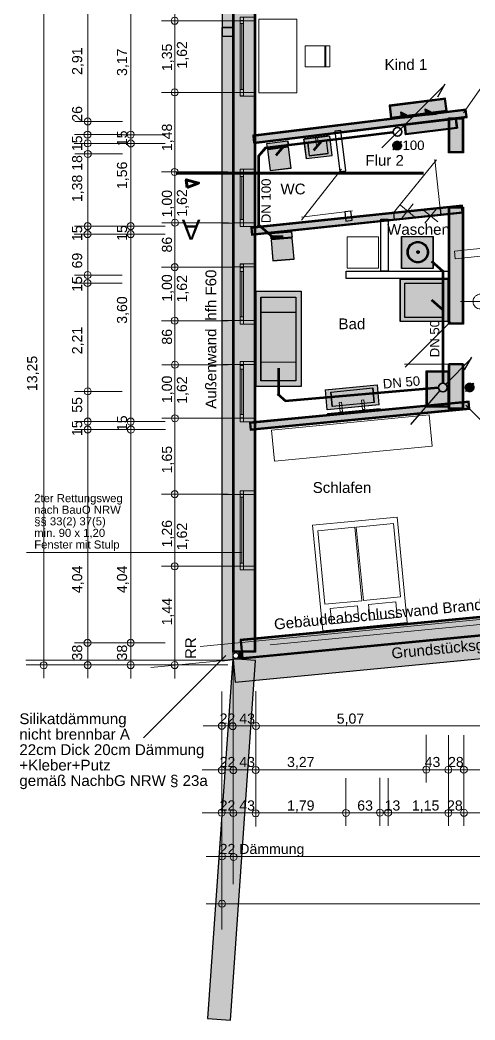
# Model space of a CAD drawing. Header units: millimetres. Extents: x 929 to 41670, y -1554 to 29734.
# Drawn here: x 929 to 9503, y -87 to 18773 of the extents above; entities that cross this region are included whole.
import ezdxf

# ---------------------------------------------------------------- set-up
doc = ezdxf.new("R2010")
doc.units = ezdxf.units.MM
doc.header["$LTSCALE"] = 50
doc.linetypes.add('PDF_564-4_176-4_70-6_176-4', pattern=[987.8, 564.4, -176.4, 70.6, -176.4])
for name, color, linetype in [('00_Wand_Bestand', 7, 'Continuous'), ('01_Daemmung_neu', 9, 'Continuous'), ('02_Grundstuecksgrenze', 8, 'Continuous'), ('03_Sanitaer', 5, 'Continuous'), ('05_Linien_stark', 7, 'Continuous'), ('06_Linien_fein', 3, 'Continuous'), ('07_Bemassung', 6, 'Continuous'), ('08_Schnittlinie', 1, 'Continuous'), ('10_Text', 7, 'Continuous')]:
    doc.layers.add(name, color=color, linetype=linetype)
doc.styles.add('PLAN', font='arial.ttf')

msp = doc.modelspace()

# ---------------------------------------------------------------- hatches: boundary and pattern name
at = {"layer": '00_Wand_Bestand'}
for points in [[(4939, 20009), (5369, 20009), (5369, 6848), (4939, 6848)], [(7883, 17167), (7913, 16917), (8975, 17047), (8945, 17298)], [(5315, 16600), (5334, 16442), (9355, 16936), (9335, 17093)], [(8121, 16913), (8105, 17040), (8314, 16936)], [(8121, 16913), (8105, 17040), (8314, 16936)], [(8577, 16969), (8562, 17097), (8770, 16993)], [(8577, 16969), (8562, 17097), (8770, 16993)], [(9150, 16924), (9174, 16730), (8192, 16609), (8168, 16804)], [(9002, 16928), (9284, 16928), (9284, 16267), (9002, 16267)], [(8115, 16473), (8098, 16456), (8108, 16443), (8113, 16431), (8117, 16418), (8118, 16403), (8117, 16393), (8115, 16384), (8112, 16374), (8108, 16366), (8103, 16357), (8096, 16349), (8090, 16343), (8083, 16338), (8077, 16333), (8069, 16329), (8061, 16326), (8053, 16324), (8045, 16323), (8036, 16323), (8022, 16324), (8010, 16327), (7998, 16333), (7984, 16342), (7967, 16325), (7957, 16335), (7974, 16352), (7965, 16366), (7959, 16378), (7956, 16391), (7954, 16405), (7955, 16414), (7956, 16423), (7959, 16431), (7962, 16440), (7967, 16447), (7972, 16455), (7979, 16462), (7986, 16468), (7993, 16474), (8001, 16478), (8009, 16481), (8017, 16484), (8026, 16485), (8036, 16486), (8050, 16485), (8062, 16482), (8075, 16476), (8088, 16467), (8105, 16483)], [(8116, 16473), (8099, 16456), (8108, 16443), (8114, 16431), (8117, 16418), (8118, 16403), (8117, 16393), (8115, 16384), (8112, 16374), (8108, 16366), (8103, 16357), (8096, 16349), (8090, 16343), (8084, 16338), (8077, 16333), (8069, 16329), (8062, 16326), (8053, 16324), (8045, 16323), (8036, 16323), (8022, 16324), (8010, 16327), (7998, 16333), (7984, 16342), (7967, 16325), (7957, 16335), (7974, 16352), (7965, 16366), (7959, 16378), (7956, 16391), (7955, 16405), (7955, 16414), (7957, 16423), (7959, 16431), (7962, 16440), (7967, 16447), (7972, 16455), (7979, 16462), (7986, 16468), (7993, 16474), (8001, 16478), (8009, 16481), (8017, 16484), (8026, 16485), (8036, 16486), (8050, 16485), (8062, 16482), (8075, 16476), (8088, 16467), (8105, 16483)], [(8078, 16457), (8066, 16464), (8056, 16468), (8046, 16471), (8036, 16472), (8028, 16471), (8021, 16470), (8013, 16468), (8007, 16465), (8000, 16462), (7994, 16457), (7988, 16452), (7982, 16445), (7977, 16438), (7973, 16430), (7971, 16422), (7969, 16413), (7968, 16404), (7969, 16393), (7972, 16383), (7976, 16373), (7984, 16362)], [(8078, 16457), (8066, 16464), (8056, 16468), (8046, 16471), (8036, 16472), (8028, 16471), (8020, 16470), (8013, 16468), (8007, 16465), (8000, 16462), (7994, 16457), (7988, 16452), (7982, 16445), (7977, 16438), (7973, 16430), (7971, 16422), (7969, 16413), (7968, 16404), (7969, 16393), (7972, 16383), (7976, 16373), (7984, 16362)], [(8089, 16447), (7994, 16352), (8002, 16346), (8010, 16342), (8019, 16339), (8028, 16337), (8036, 16337), (8045, 16337), (8054, 16339), (8062, 16342), (8070, 16346), (8077, 16351), (8084, 16357), (8089, 16362), (8093, 16368), (8097, 16375), (8100, 16382), (8102, 16389), (8103, 16396), (8104, 16404), (8103, 16415), (8100, 16425), (8096, 16435)], [(8089, 16447), (7994, 16352), (8002, 16346), (8010, 16342), (8019, 16339), (8028, 16337), (8036, 16337), (8045, 16337), (8054, 16339), (8062, 16342), (8069, 16346), (8077, 16350), (8084, 16357), (8090, 16363), (8095, 16370), (8098, 16378), (8101, 16386), (8103, 16395), (8103, 16403), (8103, 16415), (8100, 16425), (8096, 16435)], [(5276, 14863), (5292, 14714), (9281, 15133), (9265, 15282)], [(9002, 15245), (9284, 15245), (9284, 13039), (9002, 13039)], [(8243, 14394), (8225, 14394), (8226, 14405), (8227, 14417), (8228, 14428), (8230, 14438), (8233, 14449), (8236, 14459), (8240, 14469), (8244, 14479), (8249, 14489), (8255, 14498), (8260, 14507), (8267, 14516), (8273, 14524), (8280, 14532), (8288, 14539), (8296, 14546), (8304, 14553), (8313, 14559), (8321, 14565), (8331, 14570), (8340, 14575), (8350, 14579), (8360, 14583), (8371, 14586), (8381, 14589), (8392, 14591), (8403, 14593), (8414, 14594), (8425, 14594), (8437, 14594), (8448, 14593), (8459, 14591), (8470, 14589), (8480, 14586), (8491, 14583), (8501, 14579), (8511, 14575), (8520, 14570), (8529, 14565), (8538, 14559), (8547, 14553), (8555, 14546), (8563, 14539), (8571, 14532), (8578, 14524), (8584, 14516), (8591, 14507), (8596, 14498), (8602, 14489), (8606, 14479), (8611, 14469), (8615, 14459), (8618, 14449), (8621, 14438), (8623, 14428), (8624, 14417), (8625, 14405), (8625, 14394), (8625, 14383), (8624, 14371), (8623, 14360), (8621, 14350), (8618, 14339), (8615, 14329), (8611, 14319), (8606, 14309), (8602, 14299), (8596, 14290), (8591, 14281), (8584, 14272), (8578, 14264), (8571, 14256), (8563, 14249), (8555, 14242), (8547, 14235), (8538, 14229), (8529, 14223), (8520, 14218), (8511, 14213), (8501, 14209), (8491, 14205), (8480, 14202), (8470, 14199), (8459, 14197), (8448, 14195), (8437, 14194), (8425, 14194), (8414, 14194), (8403, 14195), (8392, 14197), (8381, 14199), (8371, 14202), (8360, 14205), (8350, 14209), (8340, 14213), (8331, 14218), (8321, 14223), (8313, 14229), (8304, 14235), (8296, 14242), (8288, 14249), (8280, 14256), (8273, 14264), (8267, 14272), (8260, 14281), (8255, 14290), (8249, 14299), (8244, 14309), (8240, 14319), (8236, 14329), (8233, 14339), (8230, 14350), (8228, 14360), (8227, 14371), (8226, 14383), (8225, 14394), (8243, 14394), (8243, 14383), (8244, 14373), (8246, 14362), (8248, 14352), (8251, 14342), (8254, 14332), (8257, 14323), (8262, 14314), (8266, 14305), (8272, 14296), (8277, 14288), (8283, 14280), (8290, 14272), (8297, 14265), (8304, 14258), (8311, 14252), (8319, 14246), (8328, 14240), (8336, 14235), (8345, 14230), (8354, 14226), (8364, 14222), (8374, 14219), (8384, 14216), (8394, 14214), (8404, 14213), (8415, 14212), (8425, 14212), (8436, 14212), (8447, 14213), (8457, 14214), (8467, 14216), (8477, 14219), (8487, 14222), (8496, 14226), (8506, 14230), (8515, 14235), (8523, 14240), (8532, 14246), (8540, 14252), (8547, 14258), (8554, 14265), (8561, 14272), (8568, 14280), (8574, 14288), (8579, 14296), (8585, 14305), (8589, 14314), (8593, 14323), (8597, 14332), (8600, 14342), (8603, 14352), (8605, 14362), (8607, 14373), (8608, 14383), (8608, 14394), (8608, 14405), (8607, 14415), (8605, 14426), (8603, 14436), (8600, 14446), (8597, 14455), (8593, 14465), (8589, 14474), (8585, 14483), (8579, 14492), (8574, 14500), (8568, 14508), (8561, 14516), (8554, 14523), (8547, 14530), (8540, 14536), (8532, 14542), (8523, 14548), (8515, 14553), (8506, 14558), (8496, 14562), (8487, 14566), (8477, 14569), (8467, 14572), (8457, 14574), (8447, 14575), (8436, 14576), (8425, 14576), (8415, 14576), (8404, 14575), (8394, 14574), (8384, 14572), (8374, 14569), (8364, 14566), (8354, 14562), (8345, 14558), (8336, 14553), (8328, 14548), (8319, 14542), (8311, 14536), (8304, 14530), (8297, 14523), (8290, 14516), (8283, 14508), (8277, 14500), (8272, 14492), (8266, 14483), (8262, 14474), (8257, 14465), (8254, 14455), (8251, 14446), (8248, 14436), (8246, 14426), (8244, 14415), (8243, 14405)], [(8226, 14399), (8226, 14410), (8227, 14421), (8229, 14432), (8231, 14442), (8234, 14453), (8238, 14463), (8242, 14473), (8246, 14482), (8251, 14492), (8256, 14501), (8262, 14509), (8268, 14518), (8275, 14526), (8282, 14533), (8290, 14541), (8297, 14548), (8306, 14554), (8314, 14560), (8323, 14566), (8332, 14571), (8341, 14576), (8351, 14580), (8361, 14583), (8371, 14587), (8382, 14589), (8392, 14591), (8403, 14593), (8414, 14594), (8425, 14594), (8437, 14594), (8448, 14593), (8459, 14591), (8470, 14589), (8480, 14586), (8491, 14583), (8501, 14579), (8511, 14575), (8520, 14570), (8529, 14565), (8538, 14559), (8547, 14553), (8555, 14546), (8563, 14539), (8571, 14532), (8578, 14524), (8584, 14516), (8591, 14507), (8596, 14498), (8602, 14489), (8606, 14479), (8611, 14469), (8615, 14459), (8618, 14449), (8621, 14438), (8623, 14428), (8624, 14417), (8625, 14405), (8625, 14394), (8625, 14383), (8624, 14371), (8623, 14360), (8621, 14350), (8618, 14339), (8615, 14329), (8611, 14319), (8606, 14309), (8602, 14299), (8596, 14290), (8591, 14281), (8584, 14272), (8578, 14264), (8571, 14256), (8563, 14249), (8555, 14242), (8547, 14235), (8538, 14229), (8529, 14223), (8520, 14218), (8511, 14213), (8501, 14209), (8491, 14205), (8480, 14202), (8470, 14199), (8459, 14197), (8448, 14195), (8437, 14194), (8425, 14194), (8414, 14194), (8403, 14195), (8392, 14197), (8381, 14199), (8371, 14202), (8360, 14205), (8350, 14209), (8340, 14213), (8331, 14218), (8321, 14223), (8313, 14229), (8304, 14235), (8296, 14242), (8288, 14249), (8280, 14256), (8273, 14264), (8267, 14272), (8260, 14281), (8255, 14290), (8249, 14299), (8244, 14309), (8240, 14319), (8236, 14329), (8233, 14339), (8230, 14350), (8228, 14360), (8227, 14371), (8226, 14383), (8225, 14394), (8226, 14397)], [(8233, 14387), (8236, 14387), (8237, 14376), (8238, 14365), (8240, 14354), (8243, 14343), (8246, 14333), (8250, 14323), (8254, 14313), (8259, 14304), (8264, 14295), (8270, 14286), (8276, 14277), (8283, 14269), (8290, 14262), (8298, 14254), (8306, 14247), (8314, 14241), (8323, 14235), (8332, 14229), (8341, 14224), (8351, 14220), (8361, 14216), (8371, 14213), (8381, 14210), (8392, 14208), (8403, 14206), (8414, 14205), (8425, 14205), (8437, 14205), (8448, 14206), (8458, 14207), (8469, 14210), (8479, 14212), (8489, 14216), (8499, 14220), (8509, 14224), (8518, 14229), (8527, 14234), (8536, 14240), (8544, 14246), (8552, 14253), (8559, 14260), (8567, 14268), (8573, 14276), (8580, 14284), (8585, 14292), (8591, 14301), (8596, 14311), (8600, 14320), (8604, 14330), (8607, 14340), (8610, 14351), (8612, 14361), (8614, 14372), (8615, 14383), (8615, 14394), (8615, 14405), (8614, 14416), (8612, 14427), (8610, 14437), (8607, 14448), (8604, 14458), (8600, 14468), (8596, 14477), (8591, 14487), (8585, 14495), (8580, 14504), (8573, 14512), (8567, 14520), (8559, 14528), (8552, 14535), (8544, 14542), (8536, 14548), (8527, 14554), (8518, 14559), (8509, 14564), (8499, 14568), (8489, 14572), (8479, 14576), (8469, 14578), (8458, 14581), (8448, 14582), (8437, 14583), (8425, 14583), (8414, 14583), (8403, 14582), (8392, 14580), (8381, 14578), (8371, 14575), (8361, 14572), (8351, 14568), (8341, 14564), (8332, 14559), (8323, 14553), (8314, 14547), (8306, 14541), (8298, 14534), (8290, 14526), (8283, 14519), (8276, 14511), (8270, 14502), (8264, 14493), (8259, 14484), (8254, 14475), (8250, 14465), (8246, 14455), (8243, 14445), (8240, 14434), (8238, 14423), (8237, 14412), (8236, 14401), (8233, 14401), (8233, 14412), (8235, 14423), (8237, 14433), (8239, 14444), (8242, 14454), (8246, 14464), (8250, 14474), (8254, 14483), (8259, 14492), (8265, 14501), (8271, 14509), (8277, 14518), (8284, 14525), (8291, 14533), (8299, 14540), (8307, 14546), (8315, 14552), (8324, 14558), (8333, 14563), (8342, 14568), (8352, 14572), (8362, 14576), (8372, 14579), (8382, 14582), (8393, 14584), (8403, 14586), (8414, 14587), (8425, 14587), (8436, 14587), (8447, 14586), (8458, 14584), (8468, 14582), (8478, 14580), (8488, 14576), (8498, 14573), (8508, 14569), (8517, 14564), (8526, 14559), (8534, 14553), (8543, 14547), (8551, 14541), (8558, 14534), (8565, 14527), (8572, 14519), (8579, 14511), (8585, 14503), (8590, 14494), (8595, 14485), (8600, 14476), (8604, 14467), (8608, 14457), (8611, 14447), (8614, 14437), (8616, 14426), (8617, 14416), (8618, 14405), (8618, 14394), (8618, 14383), (8617, 14372), (8616, 14362), (8614, 14351), (8611, 14341), (8608, 14331), (8604, 14321), (8600, 14312), (8595, 14303), (8590, 14294), (8585, 14285), (8579, 14277), (8572, 14269), (8565, 14261), (8558, 14254), (8551, 14247), (8543, 14241), (8534, 14235), (8526, 14229), (8517, 14224), (8508, 14219), (8498, 14215), (8488, 14212), (8478, 14208), (8468, 14206), (8458, 14204), (8447, 14202), (8436, 14201), (8425, 14201), (8414, 14201), (8403, 14202), (8393, 14204), (8382, 14206), (8372, 14209), (8362, 14212), (8352, 14216), (8342, 14220), (8333, 14225), (8324, 14230), (8315, 14235), (8307, 14242), (8299, 14248), (8291, 14255), (8284, 14263), (8277, 14270), (8271, 14278), (8265, 14287), (8259, 14296), (8254, 14305), (8250, 14314), (8246, 14324), (8242, 14334), (8239, 14344), (8237, 14354), (8235, 14365), (8233, 14376)], [(8243, 14389), (8243, 14392), (8243, 14394), (8243, 14405), (8244, 14415), (8246, 14426), (8248, 14436), (8251, 14446), (8254, 14455), (8257, 14465), (8262, 14474), (8266, 14483), (8272, 14492), (8277, 14500), (8283, 14508), (8290, 14516), (8297, 14523), (8304, 14530), (8311, 14536), (8319, 14542), (8328, 14548), (8336, 14553), (8345, 14558), (8354, 14562), (8364, 14566), (8374, 14569), (8384, 14572), (8394, 14574), (8404, 14575), (8415, 14576), (8425, 14576), (8436, 14576), (8447, 14575), (8457, 14574), (8467, 14572), (8477, 14569), (8487, 14566), (8496, 14562), (8506, 14558), (8515, 14553), (8523, 14548), (8532, 14542), (8540, 14536), (8547, 14530), (8554, 14523), (8561, 14516), (8568, 14508), (8574, 14500), (8579, 14492), (8585, 14483), (8589, 14474), (8593, 14465), (8597, 14455), (8600, 14446), (8603, 14436), (8605, 14426), (8607, 14415), (8608, 14405), (8608, 14394), (8608, 14383), (8607, 14373), (8605, 14362), (8603, 14352), (8600, 14342), (8597, 14332), (8593, 14323), (8589, 14314), (8585, 14305), (8579, 14296), (8574, 14288), (8568, 14280), (8561, 14272), (8554, 14265), (8547, 14258), (8540, 14252), (8532, 14246), (8523, 14240), (8515, 14235), (8506, 14230), (8496, 14226), (8487, 14222), (8477, 14219), (8467, 14216), (8457, 14214), (8447, 14213), (8436, 14212), (8425, 14212), (8415, 14212), (8404, 14213), (8393, 14214), (8383, 14217), (8373, 14219), (8363, 14223), (8353, 14227), (8344, 14231), (8335, 14236), (8326, 14241), (8318, 14247), (8310, 14253), (8302, 14260), (8295, 14267), (8288, 14275), (8281, 14283), (8275, 14291), (8270, 14299), (8264, 14308), (8260, 14318), (8256, 14327), (8252, 14337), (8249, 14347), (8247, 14357), (8245, 14368), (8244, 14378)], [(9002, 12291), (9284, 12291), (9284, 11432), (9002, 11432)], [(8583, 12157), (9015, 12157), (9015, 11473), (8583, 11473)], [(9481, 11912), (9464, 11895), (9473, 11882), (9479, 11869), (9482, 11856), (9484, 11842), (9483, 11832), (9481, 11822), (9478, 11813), (9474, 11804), (9469, 11796), (9462, 11788), (9456, 11782), (9449, 11776), (9442, 11772), (9435, 11768), (9427, 11765), (9419, 11763), (9411, 11762), (9402, 11761), (9388, 11762), (9376, 11765), (9364, 11771), (9350, 11780), (9333, 11764), (9322, 11774), (9340, 11790), (9330, 11805), (9325, 11817), (9321, 11829), (9320, 11844), (9321, 11853), (9322, 11862), (9325, 11870), (9328, 11878), (9333, 11886), (9338, 11893), (9344, 11901), (9351, 11907), (9359, 11912), (9367, 11917), (9375, 11920), (9383, 11923), (9392, 11924), (9401, 11925), (9416, 11923), (9428, 11920), (9441, 11914), (9454, 11905), (9471, 11922)], [(9444, 11895), (9432, 11902), (9422, 11907), (9412, 11910), (9401, 11910), (9394, 11910), (9386, 11909), (9379, 11907), (9373, 11904), (9366, 11900), (9360, 11896), (9354, 11890), (9348, 11884), (9343, 11876), (9339, 11869), (9336, 11861), (9335, 11852), (9334, 11843), (9335, 11832), (9338, 11822), (9342, 11812), (9349, 11800)], [(9455, 11885), (9360, 11790), (9368, 11785), (9376, 11781), (9385, 11778), (9393, 11776), (9402, 11775), (9411, 11776), (9420, 11778), (9428, 11780), (9435, 11784), (9443, 11789), (9450, 11795), (9456, 11802), (9461, 11809), (9464, 11817), (9467, 11825), (9469, 11833), (9469, 11842), (9469, 11854), (9466, 11864), (9462, 11874)], [(9406, 11434), (9392, 11585), (5252, 11186), (5267, 11036)], [(5075, 7088), (5111, 6724), (15848, 7758), (15813, 8122)], [(5058, 6876), (5112, 6876), (5112, 6727), (5058, 6727)]]:
    msp.add_hatch(color=7, dxfattribs=at).paths.add_polyline_path(points)
at = {"layer": '01_Daemmung_neu'}
for points in [[(4948, 18467), (4948, 20126), (4739, 20102), (4739, 18467)], [(4735, 18630), (4735, 6690), (4948, 6713), (4948, 18630)]]:
    msp.add_hatch(color=7, dxfattribs=at).paths.add_polyline_path(points)
at = {"layer": '02_Grundstuecksgrenze'}
for points in [[(14033, 7589), (4944, 6714), (4985, 6286), (14074, 7161)], [(4938, 6723), (4464, -57), (4893, -87), (5367, 6693)]]:
    msp.add_hatch(color=7, dxfattribs=at).paths.add_polyline_path(points)
at = {"layer": '03_Sanitaer', "transparency": 33554569}
for points in [[(5578, 16444), (5975, 16493), (5987, 16392), (5590, 16344)], [(6813, 16220), (6768, 16581), (6278, 16521), (6322, 16159)], [(6813, 16220), (6768, 16581), (6278, 16521), (6322, 16159)], [(6737, 16256), (6706, 16507), (6350, 16463), (6381, 16212)], [(6737, 16256), (6706, 16507), (6350, 16463), (6381, 16212)], [(5641, 15932), (6038, 15980), (5989, 16377), (5592, 16329)], [(5650, 14744), (6048, 14779), (6057, 14679), (5659, 14644)], [(5695, 14230), (6093, 14265), (6058, 14663), (5660, 14629)], [(8178, 13809), (8909, 13809), (8909, 13159), (8178, 13159)], [(6720, 11423), (6684, 11796), (7657, 11890), (7693, 11517)], [(6814, 11481), (6787, 11757), (7576, 11833), (7602, 11557)]]:
    msp.add_hatch(color=7, dxfattribs=at).paths.add_polyline_path(points)
at = {"layer": '03_Sanitaer', "transparency": 33554559}
for points in [[(8120, 14689), (8715, 14689), (8715, 14089), (8120, 14089)], [(8093, 13884), (8993, 13884), (8993, 13084), (8093, 13084)], [(5375, 13659), (6228, 13659), (6228, 11861), (5375, 11861)], [(5469, 13548), (6128, 13548), (6128, 11967), (5469, 11967)]]:
    msp.add_hatch(color=7, dxfattribs=at).paths.add_polyline_path(points)
at = {"layer": '03_Sanitaer', "transparency": 33554572}
msp.add_hatch(color=7, dxfattribs=at).paths.add_polyline_path([(5469, 13265), (6128, 13265), (6128, 11968), (5469, 11968)])
at = {"layer": '07_Bemassung'}
for points in [[(8429, 14420), (8432, 14419), (8436, 14419), (8440, 14417), (8443, 14415), (8446, 14413), (8448, 14410), (8450, 14407), (8451, 14403), (8452, 14400), (8453, 14396), (8452, 14392), (8451, 14388), (8450, 14385), (8448, 14382), (8446, 14379), (8443, 14376), (8440, 14374), (8436, 14373), (8432, 14372), (8429, 14372), (8425, 14372), (8421, 14373), (8418, 14374), (8414, 14376), (8412, 14379), (8409, 14382), (8407, 14385), (8406, 14388), (8405, 14392), (8405, 14396), (8405, 14400), (8406, 14403), (8407, 14407), (8409, 14410), (8412, 14413), (8414, 14415), (8418, 14417), (8421, 14419), (8425, 14419)], [(8405, 14400), (8406, 14404), (8408, 14407), (8410, 14410), (8412, 14413), (8415, 14415), (8418, 14417), (8421, 14419), (8425, 14419), (8429, 14420), (8432, 14419), (8436, 14419), (8440, 14417), (8443, 14415), (8446, 14413), (8448, 14410), (8450, 14407), (8451, 14403), (8452, 14400), (8453, 14396), (8452, 14392), (8451, 14388), (8450, 14385), (8448, 14382), (8446, 14379), (8443, 14376), (8440, 14374), (8436, 14373), (8432, 14372), (8429, 14372), (8423, 14372), (8419, 14374), (8415, 14376), (8413, 14386), (8430, 14390), (8432, 14390), (8433, 14391), (8434, 14392), (8435, 14394), (8435, 14396), (8435, 14397), (8434, 14399), (8433, 14400), (8432, 14401), (8430, 14402), (8429, 14402), (8428, 14402), (8427, 14402), (8425, 14401), (8410, 14392)]]:
    msp.add_hatch(color=7, dxfattribs=at).paths.add_polyline_path(points)

# ---------------------------------------------------------------- linework, layer by layer
at = {"layer": '00_Wand_Bestand'}
for points in [[(4939, 20009), (5369, 20009), (5369, 6848), (4939, 6848)], [(7883, 17167), (7913, 16917), (8975, 17047), (8945, 17298)], [(5315, 16600), (5334, 16442), (9355, 16936), (9335, 17093)], [(8121, 16913), (8105, 17040), (8314, 16936)], [(8121, 16913), (8105, 17040), (8314, 16936)], [(8577, 16969), (8562, 17097), (8770, 16993)], [(8577, 16969), (8562, 17097), (8770, 16993)], [(9150, 16924), (9174, 16730), (8192, 16609), (8168, 16804)], [(9002, 16928), (9284, 16928), (9284, 16267), (9002, 16267)], [(8115, 16473), (8098, 16456), (8108, 16443), (8113, 16431), (8117, 16418), (8118, 16403), (8117, 16393), (8115, 16384), (8112, 16374), (8108, 16366), (8103, 16357), (8096, 16349), (8090, 16343), (8083, 16338), (8077, 16333), (8069, 16329), (8061, 16326), (8053, 16324), (8045, 16323), (8036, 16323), (8022, 16324), (8010, 16327), (7998, 16333), (7984, 16342), (7967, 16325), (7957, 16335), (7974, 16352), (7965, 16366), (7959, 16378), (7956, 16391), (7954, 16405), (7955, 16414), (7956, 16423), (7959, 16431), (7962, 16440), (7967, 16447), (7972, 16455), (7979, 16462), (7986, 16468), (7993, 16474), (8001, 16478), (8009, 16481), (8017, 16484), (8026, 16485), (8036, 16486), (8050, 16485), (8062, 16482), (8075, 16476), (8088, 16467), (8105, 16483)], [(8116, 16473), (8099, 16456), (8108, 16443), (8114, 16431), (8117, 16418), (8118, 16403), (8117, 16393), (8115, 16384), (8112, 16374), (8108, 16366), (8103, 16357), (8096, 16349), (8090, 16343), (8084, 16338), (8077, 16333), (8069, 16329), (8062, 16326), (8053, 16324), (8045, 16323), (8036, 16323), (8022, 16324), (8010, 16327), (7998, 16333), (7984, 16342), (7967, 16325), (7957, 16335), (7974, 16352), (7965, 16366), (7959, 16378), (7956, 16391), (7955, 16405), (7955, 16414), (7957, 16423), (7959, 16431), (7962, 16440), (7967, 16447), (7972, 16455), (7979, 16462), (7986, 16468), (7993, 16474), (8001, 16478), (8009, 16481), (8017, 16484), (8026, 16485), (8036, 16486), (8050, 16485), (8062, 16482), (8075, 16476), (8088, 16467), (8105, 16483)], [(8078, 16457), (8066, 16464), (8056, 16468), (8046, 16471), (8036, 16472), (8028, 16471), (8021, 16470), (8013, 16468), (8007, 16465), (8000, 16462), (7994, 16457), (7988, 16452), (7982, 16445), (7977, 16438), (7973, 16430), (7971, 16422), (7969, 16413), (7968, 16404), (7969, 16393), (7972, 16383), (7976, 16373), (7984, 16362)], [(8078, 16457), (8066, 16464), (8056, 16468), (8046, 16471), (8036, 16472), (8028, 16471), (8020, 16470), (8013, 16468), (8007, 16465), (8000, 16462), (7994, 16457), (7988, 16452), (7982, 16445), (7977, 16438), (7973, 16430), (7971, 16422), (7969, 16413), (7968, 16404), (7969, 16393), (7972, 16383), (7976, 16373), (7984, 16362)], [(8089, 16447), (7994, 16352), (8002, 16346), (8010, 16342), (8019, 16339), (8028, 16337), (8036, 16337), (8045, 16337), (8054, 16339), (8062, 16342), (8070, 16346), (8077, 16351), (8084, 16357), (8089, 16362), (8093, 16368), (8097, 16375), (8100, 16382), (8102, 16389), (8103, 16396), (8104, 16404), (8103, 16415), (8100, 16425), (8096, 16435)], [(8089, 16447), (7994, 16352), (8002, 16346), (8010, 16342), (8019, 16339), (8028, 16337), (8036, 16337), (8045, 16337), (8054, 16339), (8062, 16342), (8069, 16346), (8077, 16350), (8084, 16357), (8090, 16363), (8095, 16370), (8098, 16378), (8101, 16386), (8103, 16395), (8103, 16403), (8103, 16415), (8100, 16425), (8096, 16435)], [(5276, 14863), (5292, 14714), (9281, 15133), (9265, 15282)], [(9002, 15245), (9284, 15245), (9284, 13039), (9002, 13039)], [(8243, 14394), (8225, 14394), (8226, 14405), (8227, 14417), (8228, 14428), (8230, 14438), (8233, 14449), (8236, 14459), (8240, 14469), (8244, 14479), (8249, 14489), (8255, 14498), (8260, 14507), (8267, 14516), (8273, 14524), (8280, 14532), (8288, 14539), (8296, 14546), (8304, 14553), (8313, 14559), (8321, 14565), (8331, 14570), (8340, 14575), (8350, 14579), (8360, 14583), (8371, 14586), (8381, 14589), (8392, 14591), (8403, 14593), (8414, 14594), (8425, 14594), (8437, 14594), (8448, 14593), (8459, 14591), (8470, 14589), (8480, 14586), (8491, 14583), (8501, 14579), (8511, 14575), (8520, 14570), (8529, 14565), (8538, 14559), (8547, 14553), (8555, 14546), (8563, 14539), (8571, 14532), (8578, 14524), (8584, 14516), (8591, 14507), (8596, 14498), (8602, 14489), (8606, 14479), (8611, 14469), (8615, 14459), (8618, 14449), (8621, 14438), (8623, 14428), (8624, 14417), (8625, 14405), (8625, 14394), (8625, 14383), (8624, 14371), (8623, 14360), (8621, 14350), (8618, 14339), (8615, 14329), (8611, 14319), (8606, 14309), (8602, 14299), (8596, 14290), (8591, 14281), (8584, 14272), (8578, 14264), (8571, 14256), (8563, 14249), (8555, 14242), (8547, 14235), (8538, 14229), (8529, 14223), (8520, 14218), (8511, 14213), (8501, 14209), (8491, 14205), (8480, 14202), (8470, 14199), (8459, 14197), (8448, 14195), (8437, 14194), (8425, 14194), (8414, 14194), (8403, 14195), (8392, 14197), (8381, 14199), (8371, 14202), (8360, 14205), (8350, 14209), (8340, 14213), (8331, 14218), (8321, 14223), (8313, 14229), (8304, 14235), (8296, 14242), (8288, 14249), (8280, 14256), (8273, 14264), (8267, 14272), (8260, 14281), (8255, 14290), (8249, 14299), (8244, 14309), (8240, 14319), (8236, 14329), (8233, 14339), (8230, 14350), (8228, 14360), (8227, 14371), (8226, 14383), (8225, 14394), (8243, 14394), (8243, 14383), (8244, 14373), (8246, 14362), (8248, 14352), (8251, 14342), (8254, 14332), (8257, 14323), (8262, 14314), (8266, 14305), (8272, 14296), (8277, 14288), (8283, 14280), (8290, 14272), (8297, 14265), (8304, 14258), (8311, 14252), (8319, 14246), (8328, 14240), (8336, 14235), (8345, 14230), (8354, 14226), (8364, 14222), (8374, 14219), (8384, 14216), (8394, 14214), (8404, 14213), (8415, 14212), (8425, 14212), (8436, 14212), (8447, 14213), (8457, 14214), (8467, 14216), (8477, 14219), (8487, 14222), (8496, 14226), (8506, 14230), (8515, 14235), (8523, 14240), (8532, 14246), (8540, 14252), (8547, 14258), (8554, 14265), (8561, 14272), (8568, 14280), (8574, 14288), (8579, 14296), (8585, 14305), (8589, 14314), (8593, 14323), (8597, 14332), (8600, 14342), (8603, 14352), (8605, 14362), (8607, 14373), (8608, 14383), (8608, 14394), (8608, 14405), (8607, 14415), (8605, 14426), (8603, 14436), (8600, 14446), (8597, 14455), (8593, 14465), (8589, 14474), (8585, 14483), (8579, 14492), (8574, 14500), (8568, 14508), (8561, 14516), (8554, 14523), (8547, 14530), (8540, 14536), (8532, 14542), (8523, 14548), (8515, 14553), (8506, 14558), (8496, 14562), (8487, 14566), (8477, 14569), (8467, 14572), (8457, 14574), (8447, 14575), (8436, 14576), (8425, 14576), (8415, 14576), (8404, 14575), (8394, 14574), (8384, 14572), (8374, 14569), (8364, 14566), (8354, 14562), (8345, 14558), (8336, 14553), (8328, 14548), (8319, 14542), (8311, 14536), (8304, 14530), (8297, 14523), (8290, 14516), (8283, 14508), (8277, 14500), (8272, 14492), (8266, 14483), (8262, 14474), (8257, 14465), (8254, 14455), (8251, 14446), (8248, 14436), (8246, 14426), (8244, 14415), (8243, 14405)], [(9002, 12291), (9284, 12291), (9284, 11432), (9002, 11432)], [(8583, 12157), (9015, 12157), (9015, 11473), (8583, 11473)], [(9481, 11912), (9464, 11895), (9473, 11882), (9479, 11869), (9482, 11856), (9484, 11842), (9483, 11832), (9481, 11822), (9478, 11813), (9474, 11804), (9469, 11796), (9462, 11788), (9456, 11782), (9449, 11776), (9442, 11772), (9435, 11768), (9427, 11765), (9419, 11763), (9411, 11762), (9402, 11761), (9388, 11762), (9376, 11765), (9364, 11771), (9350, 11780), (9333, 11764), (9322, 11774), (9340, 11790), (9330, 11805), (9325, 11817), (9321, 11829), (9320, 11844), (9321, 11853), (9322, 11862), (9325, 11870), (9328, 11878), (9333, 11886), (9338, 11893), (9344, 11901), (9351, 11907), (9359, 11912), (9367, 11917), (9375, 11920), (9383, 11923), (9392, 11924), (9401, 11925), (9416, 11923), (9428, 11920), (9441, 11914), (9454, 11905), (9471, 11922)], [(9444, 11895), (9432, 11902), (9422, 11907), (9412, 11910), (9401, 11910), (9394, 11910), (9386, 11909), (9379, 11907), (9373, 11904), (9366, 11900), (9360, 11896), (9354, 11890), (9348, 11884), (9343, 11876), (9339, 11869), (9336, 11861), (9335, 11852), (9334, 11843), (9335, 11832), (9338, 11822), (9342, 11812), (9349, 11800)], [(9455, 11885), (9360, 11790), (9368, 11785), (9376, 11781), (9385, 11778), (9393, 11776), (9402, 11775), (9411, 11776), (9420, 11778), (9428, 11780), (9435, 11784), (9443, 11789), (9450, 11795), (9456, 11802), (9461, 11809), (9464, 11817), (9467, 11825), (9469, 11833), (9469, 11842), (9469, 11854), (9466, 11864), (9462, 11874)], [(9406, 11434), (9392, 11585), (5252, 11186), (5267, 11036)], [(5075, 7088), (5111, 6724), (15848, 7758), (15813, 8122)], [(5058, 6876), (5112, 6876), (5112, 6727), (5058, 6727)]]:
    msp.add_lwpolyline(points, close=True, dxfattribs=at)
for centre, radius in [((8422, 14395), 200), ((8427, 14394), 191), ((8424, 14395), 182)]:
    msp.add_circle(centre, radius, dxfattribs=at)
at = {"layer": '01_Daemmung_neu'}
for points in [[(4948, 18467), (4948, 20126), (4739, 20102), (4739, 18467)], [(4735, 18630), (4735, 6690), (4948, 6713), (4948, 18630)]]:
    msp.add_lwpolyline(points, close=True, dxfattribs=at)
at = {"layer": '02_Grundstuecksgrenze'}
for points in [[(14033, 7589), (4944, 6714), (4985, 6286), (14074, 7161)], [(4938, 6723), (4464, -57), (4893, -87), (5367, 6693)]]:
    msp.add_lwpolyline(points, close=True, dxfattribs=at)
at = {"layer": '03_Sanitaer'}
for points in [[(5578, 16444), (5975, 16493), (5987, 16392), (5590, 16344)], [(6813, 16220), (6768, 16581), (6278, 16521), (6322, 16159)], [(6813, 16220), (6768, 16581), (6278, 16521), (6322, 16159)], [(6737, 16256), (6706, 16507), (6350, 16463), (6381, 16212)], [(6737, 16256), (6706, 16507), (6350, 16463), (6381, 16212)], [(5641, 15932), (6038, 15980), (5989, 16377), (5592, 16329)], [(5650, 14744), (6048, 14779), (6057, 14679), (5659, 14644)], [(5695, 14230), (6093, 14265), (6058, 14663), (5660, 14629)], [(8120, 14689), (8715, 14689), (8715, 14089), (8120, 14089)], [(8093, 13884), (8993, 13884), (8993, 13084), (8093, 13084)], [(8178, 13809), (8909, 13809), (8909, 13159), (8178, 13159)], [(5375, 13659), (6228, 13659), (6228, 11861), (5375, 11861)], [(5469, 13548), (6128, 13548), (6128, 11967), (5469, 11967)], [(5469, 13265), (6128, 13265), (6128, 11968), (5469, 11968)], [(6720, 11423), (6684, 11796), (7657, 11890), (7693, 11517)], [(6814, 11481), (6787, 11757), (7576, 11833), (7602, 11557)]]:
    msp.add_lwpolyline(points, close=True, dxfattribs=at)
at = {"layer": '05_Linien_stark', "lineweight": 15}
for p, q in [((3594, 18759), (4849, 18759)), ((3595, 17408), (4849, 17408)), ((1961, 16858), (2861, 16858)), ((1956, 16611), (2856, 16611)), ((2771, 16610), (3670, 16610)), ((1952, 16446), (2852, 16446)), ((2767, 16445), (3666, 16445)), ((1962, 16246), (2861, 16246)), ((3592, 15909), (4847, 15909)), ((3602, 14945), (4856, 14945)), ((1952, 14734), (2852, 14734)), ((1954, 14885), (2853, 14885)), ((2766, 14735), (3665, 14735)), ((2767, 14886), (3666, 14886)), ((1953, 13963), (2852, 13963)), ((3597, 14112), (4851, 14112)), ((1952, 13812), (2851, 13812)), ((9228, 13464), (11861, 13464)), ((3597, 13102), (4851, 13102)), ((3599, 12272), (4854, 12272)), ((1955, 11769), (2854, 11769)), ((1955, 11201), (2854, 11201)), ((2766, 11201), (3665, 11201)), ((3599, 11263), (4853, 11263)), ((1958, 11050), (2857, 11050)), ((1958, 11050), (2857, 11050)), ((2769, 11049), (3669, 11049)), ((3597, 9830), (4851, 9830)), ((1051, 8727), (5106, 8727)), ((3595, 8470), (4849, 8470)), ((4324, 6958), (16271, 8109)), ((5643, 6991), (16118, 7999)), ((3396, 6564), (16302, 7806)), ((1953, 7028), (2852, 7028)), ((2768, 7028), (3667, 7028)), ((1041, 6700), (4843, 6700)), ((3258, 5237), (4809, 6788)), ((4732, 5212), (4732, 6111)), ((4732, 5212), (4732, 6111)), ((5370, 5216), (5370, 6115)), ((5370, 5216), (5370, 6115)), ((8585, 4391), (8585, 5290)), ((8585, 4391), (8585, 5290)), ((9002, 4387), (9002, 5287)), ((9002, 4387), (9002, 5287)), ((9293, 4389), (9293, 5288)), ((9293, 4389), (9293, 5288)), ((5370, 4380), (5370, 5279)), ((5370, 3565), (5370, 4464)), ((7069, 3573), (7069, 4473)), ((7711, 3578), (7711, 4478)), ((7864, 3573), (7864, 4472)), ((9002, 3574), (9002, 4473)), ((9002, 3574), (9002, 4473)), ((9294, 3575), (9294, 4475)), ((9294, 3575), (9294, 4475))]:
    msp.add_line(p, q, dxfattribs=at)
at = {"layer": '05_Linien_stark', "lineweight": 25}
for p, q in [((8802, 17325), (8942, 17568)), ((8952, 11906), (9425, 12380)), ((9306, 12173), (9446, 12417)), ((8295, 11147), (8848, 11783)), ((8295, 11147), (8848, 11783))]:
    msp.add_line(p, q, dxfattribs=at)
at = {"layer": '05_Linien_stark', "lineweight": 53}
for p, q in [((7948, 16649), (5541, 16354)), ((7948, 16649), (5542, 16354)), ((6611, 16486), (6459, 16311)), ((6611, 16486), (6459, 16311)), ((5559, 16363), (5418, 16201)), ((5558, 16363), (5418, 16201)), ((5425, 16220), (5425, 14897)), ((5425, 16220), (5425, 14897)), ((5899, 16393), (5747, 16218)), ((5899, 16393), (5747, 16218)), ((5692, 14676), (5417, 14915)), ((5692, 14676), (5417, 14915)), ((5885, 14682), (5675, 14682)), ((5885, 14682), (5675, 14682)), ((8904, 14031), (8690, 14217)), ((8895, 14051), (8895, 11915)), ((8895, 13307), (8689, 13486)), ((5799, 12206), (5799, 11692)), ((5945, 11578), (5788, 11714)), ((8808, 11837), (5924, 11585))]:
    msp.add_line(p, q, dxfattribs=at)
at = {"layer": '05_Linien_stark', "lineweight": 18}
for points in [[(4944, 18471), (4944, 20121), (4744, 20098), (4744, 18471)], [(4740, 18758), (4945, 18758), (4945, 17407), (4740, 17407)], [(4739, 18625), (4739, 6695), (4944, 6717), (4944, 18625)], [(5583, 16440), (5971, 16488), (5982, 16396), (5594, 16349)], [(6769, 16585), (6274, 16524), (6319, 16155), (6814, 16216)], [(6769, 16585), (6274, 16524), (6319, 16155), (6814, 16216)], [(6707, 16503), (6347, 16458), (6377, 16215), (6737, 16260)], [(6707, 16503), (6347, 16458), (6377, 16215), (6737, 16260)], [(5645, 15937), (6033, 15984), (5985, 16372), (5597, 16325)], [(4740, 15905), (4944, 15905), (4944, 14943), (4740, 14943)], [(4740, 15905), (4944, 15905), (4944, 14943), (4740, 14943)], [(5655, 14740), (6044, 14774), (6052, 14683), (5663, 14648)], [(5699, 14235), (6089, 14269), (6054, 14659), (5665, 14625)], [(4740, 14113), (4944, 14113), (4944, 13103), (4740, 13103)], [(4740, 14113), (4944, 14113), (4944, 13103), (4740, 13103)], [(4740, 12273), (4944, 12273), (4944, 11263), (4740, 11263)], [(4740, 12273), (4944, 12273), (4944, 11263), (4740, 11263)], [(6679, 11800), (6716, 11418), (7699, 11512), (7662, 11895)], [(6818, 11485), (6792, 11753), (7572, 11828), (7597, 11561)], [(6962, 11383), (7007, 11387), (6990, 11565), (6944, 11561)], [(7380, 11425), (7425, 11429), (7408, 11607), (7362, 11603)], [(4740, 9823), (4945, 9823), (4945, 8473), (4740, 8473)]]:
    msp.add_lwpolyline(points, close=True, dxfattribs=at)
at = {"layer": '05_Linien_stark', "lineweight": 50}
for points in [[(4950, 19997), (5357, 19997), (5357, 6860), (4950, 6860)], [(7895, 17157), (7923, 16929), (8963, 17057), (8935, 17285)], [(5328, 16590), (5344, 16455), (9342, 16946), (9325, 17081)], [(9140, 16911), (9161, 16740), (8202, 16622), (8181, 16794)], [(9014, 16917), (9273, 16917), (9273, 16279), (9014, 16279)], [(5289, 14853), (5302, 14727), (9268, 15144), (9255, 15270)], [(9014, 15234), (9273, 15234), (9273, 13051), (9014, 13051)], [(9014, 12280), (9273, 12280), (9273, 11444), (9014, 11444)], [(8595, 12146), (9004, 12146), (9004, 11485), (8595, 11485)], [(9394, 11445), (9381, 11573), (5265, 11176), (5277, 11048)], [(5088, 7078), (5121, 6736), (15835, 7768), (15802, 8109)]]:
    msp.add_lwpolyline(points, close=True, dxfattribs=at)
at = {"layer": '05_Linien_stark', "lineweight": 20}
for points in [[(4944, 18759), (5364, 18759), (5364, 17408), (4944, 17408)], [(5079, 18828), (5364, 18828), (5364, 17339), (5079, 17339)], [(5079, 18828), (5138, 18828), (5138, 17340), (5079, 17340)], [(5079, 18765), (5138, 18765), (5138, 17406), (5079, 17406)], [(5079, 18707), (5138, 18707), (5138, 17465), (5079, 17465)], [(4945, 15906), (5364, 15906), (5364, 14946), (4945, 14946)], [(5078, 15962), (5364, 15962), (5364, 14877), (5078, 14877)], [(5078, 15960), (5139, 15960), (5139, 14879), (5078, 14879)], [(5078, 15888), (5139, 15888), (5139, 14950), (5078, 14950)], [(5078, 15822), (5139, 15822), (5139, 15009), (5078, 15009)], [(5078, 14173), (5364, 14173), (5364, 13034), (5078, 13034)], [(5078, 14171), (5139, 14171), (5139, 13035), (5078, 13035)], [(4945, 14115), (5364, 14115), (5364, 13106), (4945, 13106)], [(5078, 14096), (5139, 14096), (5139, 13110), (5078, 13110)], [(5078, 14027), (5139, 14027), (5139, 13172), (5078, 13172)], [(4945, 12274), (5364, 12274), (5364, 11265), (4945, 11265)], [(5078, 12333), (5364, 12333), (5364, 11193), (5078, 11193)], [(5078, 12330), (5139, 12330), (5139, 11194), (5078, 11194)], [(5078, 12255), (5139, 12255), (5139, 11269), (5078, 11269)], [(5078, 12186), (5139, 12186), (5139, 11332), (5078, 11332)], [(4945, 9825), (5364, 9825), (5364, 8474), (4945, 8474)], [(5080, 9894), (5364, 9894), (5364, 8405), (5080, 8405)], [(5080, 9893), (5139, 9893), (5139, 8406), (5080, 8406)], [(5080, 9831), (5139, 9831), (5139, 8472), (5080, 8472)], [(5080, 9773), (5139, 9773), (5139, 8531), (5080, 8531)]]:
    msp.add_lwpolyline(points, close=True, dxfattribs=at)
at = {"layer": '05_Linien_stark', "lineweight": 25}
for points in [[(6975, 16691), (6862, 16677), (6956, 15917), (7068, 15931)], [(7164, 15169), (7049, 15155), (7071, 14981), (7186, 14995)], [(8845, 15233), (8859, 15096), (7988, 15005), (7974, 15141)], [(7726, 15015), (7864, 15015), (7864, 14037), (7726, 14037)], [(7074, 14037), (9009, 14037), (9009, 13899), (7074, 13899)]]:
    msp.add_lwpolyline(points, close=True, dxfattribs=at)
at = {"layer": '05_Linien_stark', "lineweight": 211}
msp.add_lwpolyline([(4080, 15611), (4295, 15696), (4060, 15761)], close=True, dxfattribs=at)
at = {"layer": '05_Linien_stark', "lineweight": 15}
for points in [[(9130, 14269), (9115, 14414), (13062, 14828), (13077, 14684)], [(7096, 14686), (7684, 14686), (7684, 14093), (7096, 14093)], [(8123, 14685), (8711, 14685), (8711, 14092), (8123, 14092)], [(8097, 13881), (8990, 13881), (8990, 13088), (8097, 13088)], [(8097, 13881), (8990, 13881), (8990, 13088), (8097, 13088)], [(8181, 13806), (8905, 13806), (8905, 13163), (8181, 13163)], [(8181, 13806), (8905, 13806), (8905, 13163), (8181, 13163)], [(5378, 13656), (6224, 13656), (6224, 11865), (5378, 11865)], [(5378, 13656), (6224, 13656), (6224, 11865), (5378, 11865)], [(5473, 13545), (6124, 13545), (6124, 11971), (5473, 11971)], [(5473, 13545), (6124, 13545), (6124, 12318), (5473, 12318)], [(5473, 13545), (6124, 13545), (6124, 11971), (5473, 11971)], [(5473, 13262), (6124, 13262), (6124, 11971), (5473, 11971)], [(8641, 11327), (5665, 11040), (5722, 10452), (8698, 10738)]]:
    msp.add_lwpolyline(points, close=True, dxfattribs=at)
at = {"layer": '05_Linien_stark', "lineweight": 35}
for centre in [(8043, 16663), (8043, 16663), (8898, 11840), (8898, 11840)]:
    msp.add_circle(centre, 82.8, dxfattribs=at)
at = {"layer": '05_Linien_stark', "lineweight": 18}
msp.add_circle((9607, 13463), 140, dxfattribs=at)
at = {"layer": '06_Linien_fein', "lineweight": 9}
for p, q in [((5109, 17467), (5109, 18703)), ((9284, 17022), (10125, 18223)), ((7963, 15127), (8777, 16133)), ((8749, 16144), (8859, 15092)), ((6236, 14995), (6989, 15959)), ((5109, 15005), (5109, 15816)), ((7193, 15172), (6232, 15054)), ((5109, 13168), (5109, 14020)), ((8184, 12227), (9040, 13083)), ((9031, 12284), (8177, 12284)), ((5109, 11327), (5109, 12179)), ((9328, 11508), (10306, 10530)), ((5110, 8533), (5110, 9769))]:
    msp.add_line(p, q, dxfattribs=at)
at = {"layer": '06_Linien_fein', "lineweight": 5}
for p, q in [((8366, 15060), (8097, 15278)), ((8366, 15060), (8097, 15278)), ((8366, 15060), (8097, 15278)), ((8123, 15035), (8340, 15303)), ((8123, 15035), (8340, 15303)), ((8123, 15035), (8340, 15303)), ((8800, 14967), (8532, 15185)), ((8800, 14967), (8532, 15185)), ((8800, 14967), (8532, 15185)), ((8557, 14942), (8775, 15210)), ((8557, 14942), (8775, 15210)), ((8557, 14942), (8775, 15210))]:
    msp.add_line(p, q, dxfattribs=at)
at = {"layer": '06_Linien_fein', "lineweight": 9}
for points in [[(5429, 18790), (6144, 18790), (6144, 17398), (5429, 17398)], [(6301, 18286), (6695, 18286), (6695, 17892), (6301, 17892)], [(6674, 18286), (6766, 18286), (6766, 17892), (6674, 17892)], [(6744, 16583), (6743, 16596), (6288, 16540), (6290, 16527)], [(6726, 11338), (6725, 11350), (7715, 11445), (7716, 11433)], [(8036, 9398), (6443, 9245), (6635, 7254), (8227, 7408)], [(7968, 9276), (7266, 9208), (7399, 7823), (8102, 7891)], [(7237, 9205), (6539, 9138), (6673, 7753), (7370, 7821)], [(8011, 7797), (7497, 7747), (7525, 7457), (8039, 7507)], [(7289, 7723), (6776, 7673), (6804, 7383), (7317, 7433)]]:
    msp.add_lwpolyline(points, close=True, dxfattribs=at)
at = {"layer": '07_Bemassung', "lineweight": 15}
for p, q in [((4946, 2475), (4946, 28601)), ((3017, 6355), (3017, 20732)), ((1379, 6359), (1379, 20405)), ((2204, 6361), (2204, 20410)), ((3845, 6356), (3845, 20405)), ((1042, 6614), (4844, 6614)), ((4383, 5461), (30385, 5461)), ((4732, 4376), (4732, 5275)), ((4363, 4633), (30336, 4633)), ((4732, 1622), (4732, 4460)), ((4360, 3820), (30086, 3820)), ((4435, 2995), (30888, 2995)), ((4435, 2102), (30888, 2102))]:
    msp.add_line(p, q, dxfattribs=at)
at = {"layer": '07_Bemassung', "lineweight": 25}
msp.add_line((7747, 16363), (8924, 17539), dxfattribs=at)
at = {"layer": '07_Bemassung', "lineweight": 18}
msp.add_lwpolyline([(6536, 16556), (6495, 16551), (6513, 16403), (6555, 16408)], close=True, dxfattribs=at)
msp.add_lwpolyline([(6536, 16556), (6495, 16551), (6513, 16403), (6555, 16408)], close=True, dxfattribs=at)
at = {"layer": '07_Bemassung'}
msp.add_lwpolyline([(8405, 14400), (8406, 14404), (8408, 14407), (8410, 14410), (8412, 14413), (8415, 14415), (8418, 14417), (8421, 14419), (8425, 14419), (8429, 14420), (8432, 14419), (8436, 14419), (8440, 14417), (8443, 14415), (8446, 14413), (8448, 14410), (8450, 14407), (8451, 14403), (8452, 14400), (8453, 14396), (8452, 14392), (8451, 14388), (8450, 14385), (8448, 14382), (8446, 14379), (8443, 14376), (8440, 14374), (8436, 14373), (8432, 14372), (8429, 14372), (8423, 14372), (8419, 14374), (8415, 14376), (8413, 14386), (8430, 14390), (8432, 14390), (8433, 14391), (8434, 14392), (8435, 14394), (8435, 14396), (8435, 14397), (8434, 14399), (8433, 14400), (8432, 14401), (8430, 14402), (8429, 14402), (8428, 14402), (8427, 14402), (8425, 14401), (8410, 14392)], close=True, dxfattribs=at)
at = {"layer": '07_Bemassung', "lineweight": 50}
msp.add_lwpolyline([(5069, 6864), (5100, 6864), (5100, 6738), (5069, 6738)], close=True, dxfattribs=at)
at = {"layer": '07_Bemassung', "lineweight": 18}
for centre, radius in [((3843, 18758), 65.8), ((3843, 17407), 65.8), ((2205, 16859), 65.8), ((2200, 16612), 65.8), ((3015, 16611), 65.8), ((2202, 16445), 65.8), ((3017, 16444), 65.8), ((2206, 16247), 65.8), ((3841, 15908), 65.8), ((2202, 14885), 65.8), ((3016, 14885), 65.8), ((3848, 14949), 65.8), ((2201, 14734), 65.8), ((3014, 14734), 65.8), ((3845, 14111), 65.8), ((2202, 13962), 65.8), ((2200, 13811), 65.8), ((3845, 13102), 65.8), ((3848, 12272), 65.8), ((2205, 11768), 65.8), ((3848, 11262), 65.8), ((2205, 11200), 65.8), ((3016, 11200), 65.8), ((2203, 11050), 65.8), ((3018, 11049), 65.8), ((3845, 9830), 65.8), ((3843, 8469), 65.3), ((2201, 7027), 65.8), ((3016, 7027), 65.8), ((1376, 6604), 65.8), ((2205, 6605), 65.8), ((3014, 6606), 65.8), ((3845, 6606), 65.8), ((4732, 5461), 65.8), ((4938, 5455), 65.8), ((5376, 5457), 65.8), ((4732, 4624), 65.8), ((4950, 4625), 65.8), ((5370, 4628), 65.8), ((8585, 4636), 65.8), ((9002, 4633), 65.8), ((9293, 4634), 65.8), ((4727, 3824), 65.8), ((4948, 3815), 65.8), ((5370, 3813), 65.8), ((7070, 3819), 65.8), ((7711, 3824), 65.8), ((7866, 3823), 65.8), ((9002, 3819), 65.8), ((9294, 3821), 65.8), ((4734, 2998), 65.8), ((4953, 2989), 65.8), ((4735, 2105), 65.8)]:
    msp.add_circle(centre, radius, dxfattribs=at)
at = {"layer": '07_Bemassung'}
msp.add_circle((8429, 14396), 24, dxfattribs=at)
at = {"layer": '07_Bemassung', "lineweight": 9}
msp.add_circle((4995, 6786), 50.6, dxfattribs=at)
at = {"layer": '08_Schnittlinie', "linetype": 'PDF_564-4_176-4_70-6_176-4', "lineweight": 70}
msp.add_line((3870, 15884), (8535, 15884), dxfattribs=at)

# ---------------------------------------------------------------- texts
at = {"layer": '07_Bemassung', "style": 'PLAN'}
for s, p in [('1,35', (3793, 17810)), ('1,62', (4075, 17856)), ('2,91', (2100, 17737)), ('3,17', (2946, 17717)), ('26', (2100, 16854)), ('1,48', (3793, 16300)), ('15', (2946, 16393)), ('1,56', (2946, 15584)), ('1,00', (3793, 15050)), ('1,62', (4075, 15063)), ('15', (2100, 14602)), ('15', (2946, 14608)), ('86', (3793, 14388)), ('69', (2100, 14087)), ('1,00', (3793, 13459)), ('15', (2100, 13646)), ('1,62', (4075, 13445)), ('3,60', (2946, 13044)), ('2,21', (2100, 12469)), ('86', (3793, 12650)), ('13,25', (1253, 11774)), ('1,00', (3793, 11547)), ('1,62', (4075, 11533)), ('55', (2100, 11366)), ('15', (2100, 10925)), ('15', (2946, 11019)), ('1,65', (3793, 10223)), ('1,26', (3793, 8826)), ('1,62', (4075, 8773)), ('4,04', (2100, 7964)), ('4,04', (2946, 7964)), ('1,44', (3793, 7356)), ('38', (2100, 6694)), ('38', (2946, 6694))]:
    msp.add_text(s, height=190.5, rotation=90, dxfattribs=at).set_placement(p)
for s, height, p in [('100', 177.8, (8137, 16322)), ('100', 177.8, (8137, 16322)), ('5,07', 190.5, (6897, 5503)), ('3,27', 190.5, (5961, 4684)), ('43', 190.5, (8554, 4684)), ('28', 190.5, (8995, 4684)), ('1,79', 190.5, (5961, 3864)), ('63', 190.5, (7284, 3864)), ('13', 190.5, (7799, 3864)), ('1,15', 190.5, (8314, 3864)), ('28', 190.5, (8976, 3864))]:
    msp.add_text(s, height=height, dxfattribs=at).set_placement(p)
at = {"layer": '10_Text', "style": 'PLAN'}
for s, height, p in [('Kind 1', 203.2, (7799, 17832)), ('Flur 2', 203.2, (7437, 16024)), ('WC', 203.2, (5837, 15484)), ('Waschen', 203.2, (7847, 14722)), ('Bad', 203.2, (6931, 12941)), ('Bad', 203.2, (6931, 12941)), ('Schlafen', 203.2, (6445, 9854)), ('2ter Rettungsweg', 152.4, (1196, 9679)), ('nach BauO NRW', 152.4, (1196, 9461)), ('§§ 33(2) 37(5)', 152.4, (1196, 9242)), ('min. 90 x 1,20', 152.4, (1196, 9024)), ('Fenster mit Stulp', 152.4, (1196, 8805)), ('Silikatdämmung', 203.2, (917, 5493)), ('22 43', 190.5, (4691, 5503)), ('nicht brennbar A', 203.2, (917, 5202)), ('22cm Dick 20cm Dämmung', 203.2, (917, 4910)), ('+Kleber+Putz', 203.2, (917, 4619)), ('22 43', 190.5, (4691, 4684)), ('gemäß NachbG NRW § 23a', 203.2, (917, 4327)), ('22 43', 190.5, (4691, 3864)), ('22 Dämmung', 190.5, (4691, 3044))]:
    msp.add_text(s, height=height, dxfattribs=at).set_placement(p)
for s, height, rotation, p in [('1,38 18 15', 190.5, 90, (2100, 15337)), ('DN 100', 177.8, 90, (5655, 14940)), ('A', 381, 180, (4331, 15010)), ('hfh F60', 203.2, 90, (4628, 13103)), ('DN 50', 177.8, 90, (8832, 12411)), ('Außenwand', 203.2, 90, (4628, 11440)), ('DN 50', 177.8, 5, (7774, 11820)), ('Gebäudeabschlusswand Brandwand', 203.2, 5.5, (5726, 7274)), ('RR', 203.2, 90, (4245, 6721)), ('Grundstücksgrenze', 203.2, 5.5, (7938, 6727))]:
    msp.add_text(s, height=height, rotation=rotation, dxfattribs=at).set_placement(p)

doc.saveas('drawing.dxf')
